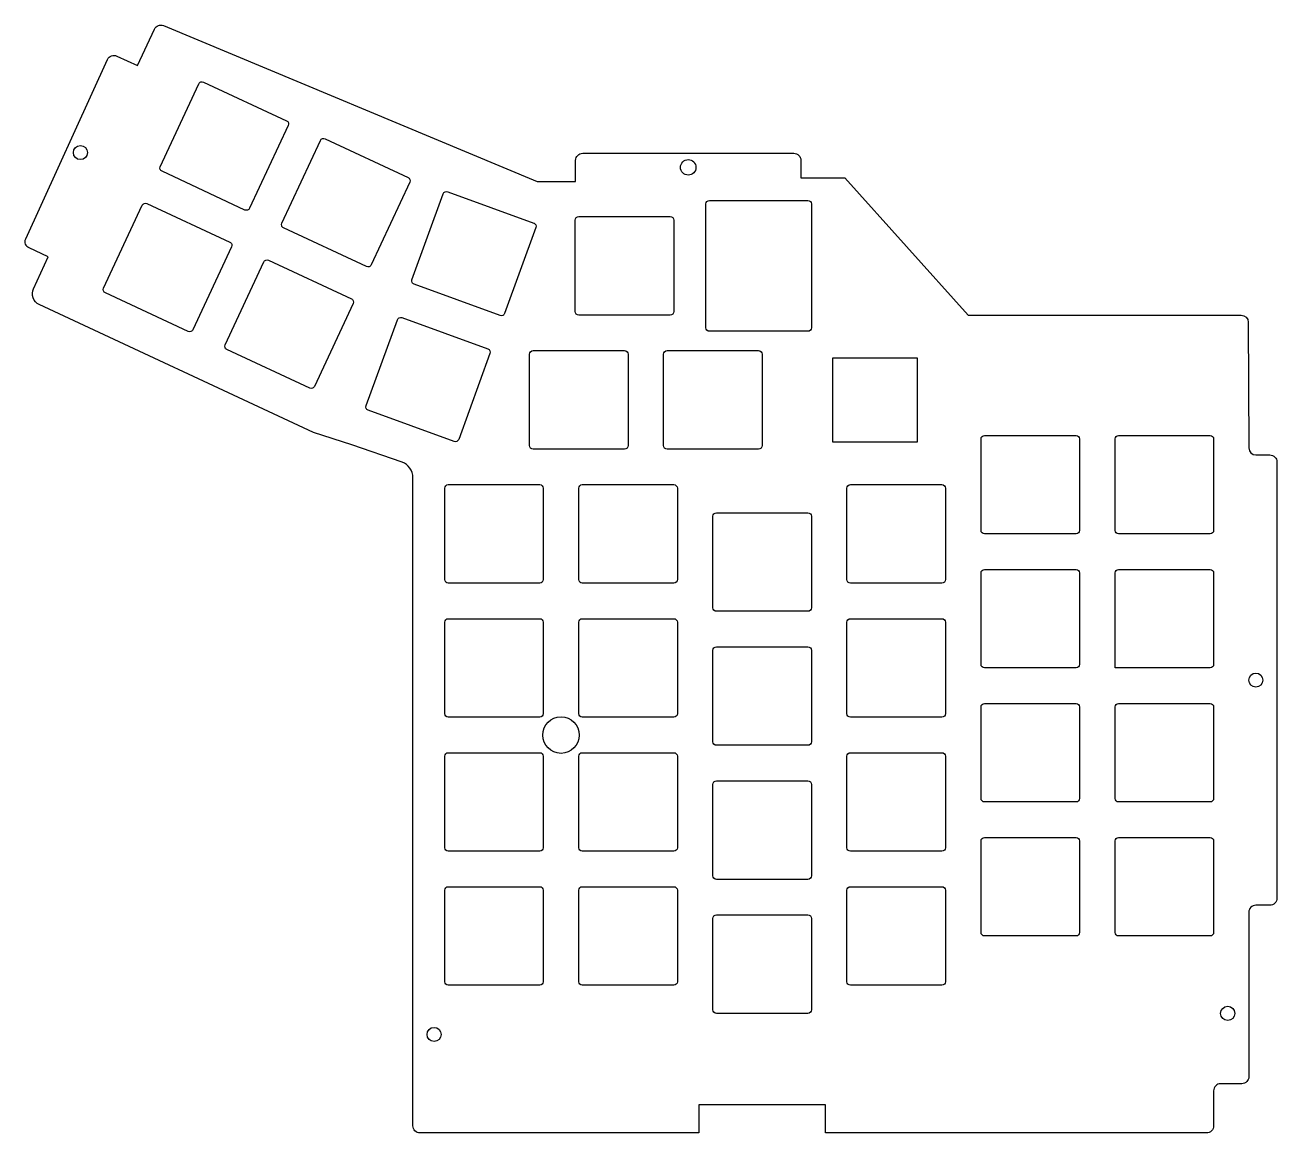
# Model space of a CAD drawing. Header units: millimetres. Extents: x 6 to 184, y -55 to 103.
import ezdxf

# ---------------------------------------------------------------- set-up
doc = ezdxf.new("R2010")
doc.units = ezdxf.units.MM
doc.layers.get('0').update_dxf_attribs({"linetype": 'CONTINUOUS'})

msp = doc.modelspace()

# ---------------------------------------------------------------- linework, layer by layer
for points in [[(61.31, 38.56, 0.319208), (59.76, 40.73), (52.63, 43.21), (47.18, 44.97), (8.22, 63.14, -0.414214), (7.39, 65.4), (9.5, 69.92), (6.77, 71.19, -0.411671), (6.29, 72.51), (17.9, 97.99, -0.41676), (19.23, 98.48), (22.18, 97.11), (24.6, 102.31, -0.40235), (25.89, 102.81), (78.94, 80.65), (84.43, 80.65), (84.43, 83.65, -0.414214), (85.43, 84.65), (115.43, 84.65, -0.414214), (116.43, 83.65), (116.43, 81.14), (122.68, 81.15), (140.19, 61.65), (179, 61.65, -0.412831), (180, 60.65), (180.09, 42.77, 0.412831), (181.09, 41.77), (183.08, 41.77, -0.414214), (184.08, 40.77), (184.08, -21.23, -0.414214), (183.08, -22.23), (181.08, -22.23, 0.414214), (180.08, -23.23), (180.08, -46.6, -0.414214), (179.08, -47.6), (176.08, -47.6, 0.414214), (175.08, -48.6), (175.08, -53.6, -0.414214), (174.08, -54.6), (119.93, -54.6), (119.93, -50.6), (101.93, -50.6), (101.93, -54.6), (62.31, -54.6, -0.414214), (61.31, -53.6)], [(43.6, 88.62), (38.1, 76.84, -0.414214), (37.44, 76.59), (25.66, 82.09, -0.414214), (25.41, 82.75), (30.91, 94.54, -0.414214), (31.57, 94.78), (43.36, 89.28, -0.414214)], [(60.86, 80.57), (55.37, 68.79, -0.414214), (54.7, 68.54), (42.92, 74.04, -0.414214), (42.68, 74.7), (48.17, 86.48, -0.414214), (48.84, 86.73), (60.62, 81.23, -0.414214)], [(78.77, 74.1), (74.33, 61.89, -0.414214), (73.69, 61.59), (61.47, 66.04, -0.414214), (61.17, 66.68), (65.62, 78.89, -0.414214), (66.26, 79.19), (78.47, 74.74, -0.414214)], [(29.39, 59.33), (17.61, 64.82, -0.414214), (17.36, 65.49), (22.86, 77.27, -0.414214), (23.52, 77.51), (35.3, 72.02, -0.414214), (35.55, 71.35), (30.05, 59.57, -0.414214)], [(117.93, 77.45), (117.93, 59.85, -0.414214), (117.43, 59.35), (103.43, 59.35, -0.414214), (102.93, 59.85), (102.93, 77.45, -0.414214), (103.43, 77.95), (117.43, 77.95, -0.414214)], [(98.38, 75.15), (98.38, 62.15, -0.414214), (97.88, 61.65), (84.88, 61.65, -0.414214), (84.38, 62.15), (84.38, 75.15, -0.414214), (84.88, 75.65), (97.88, 75.65, -0.414214)], [(40.79, 69.46), (52.57, 63.97, -0.414214), (52.81, 63.3), (47.32, 51.52, -0.414214), (46.65, 51.28), (34.87, 56.77, -0.414214), (34.63, 57.44), (40.12, 69.22, -0.414214)], [(72.26, 56.2), (67.81, 43.99, -0.414214), (67.17, 43.69), (54.95, 48.13, -0.414214), (54.66, 48.78), (59.1, 60.99, -0.414214), (59.74, 61.29), (71.96, 56.84, -0.414214)], [(78.38, 56.6), (91.38, 56.6, -0.414214), (91.88, 56.1), (91.88, 43.1, -0.414214), (91.38, 42.6), (78.38, 42.6, -0.414214), (77.88, 43.1), (77.88, 56.1, -0.414214)], [(97.43, 56.6), (110.43, 56.6, -0.414214), (110.93, 56.1), (110.93, 43.1, -0.414214), (110.43, 42.6), (97.43, 42.6, -0.414214), (96.93, 43.1), (96.93, 56.1, -0.414214)], [(155.53, 30.55), (142.53, 30.55, -0.414214), (142.03, 31.05), (142.03, 44.05, -0.414214), (142.53, 44.55), (155.53, 44.55, -0.414214), (156.03, 44.05), (156.03, 31.05, -0.414214)], [(161.58, 44.55), (174.58, 44.55, -0.414214), (175.08, 44.05), (175.08, 31.05, -0.414214), (174.58, 30.55), (161.58, 30.55, -0.414214), (161.08, 31.05), (161.08, 44.05, -0.414214)], [(79.83, 37.05), (79.83, 24.05, -0.414214), (79.33, 23.55), (66.33, 23.55, -0.414214), (65.83, 24.05), (65.83, 37.05, -0.414214), (66.33, 37.55), (79.33, 37.55, -0.414214)], [(85.38, 37.55), (98.38, 37.55, -0.414214), (98.88, 37.05), (98.88, 24.05, -0.414214), (98.38, 23.55), (85.38, 23.55, -0.414214), (84.88, 24.05), (84.88, 37.05, -0.414214)], [(136.98, 37.05), (136.98, 24.05, -0.414214), (136.48, 23.55), (123.48, 23.55, -0.414214), (122.98, 24.05), (122.98, 37.05, -0.414214), (123.48, 37.55), (136.48, 37.55, -0.414214)], [(104.43, 33.55), (117.43, 33.55, -0.414214), (117.93, 33.05), (117.93, 20.05, -0.414214), (117.43, 19.55), (104.43, 19.55, -0.414214), (103.93, 20.05), (103.93, 33.05, -0.414214)], [(155.53, 11.5), (142.53, 11.5, -0.414214), (142.03, 12), (142.03, 25, -0.414214), (142.53, 25.5), (155.53, 25.5, -0.414214), (156.03, 25), (156.03, 12, -0.414214)], [(161.58, 25.5), (174.58, 25.5, -0.414214), (175.08, 25), (175.08, 12, -0.414214), (174.58, 11.5), (161.08, 11.5), (161.08, 25, -0.414214)], [(79.83, 18), (79.83, 5, -0.414214), (79.33, 4.5), (66.33, 4.5, -0.414214), (65.83, 5), (65.83, 18, -0.414214), (66.33, 18.5), (79.33, 18.5, -0.414214)], [(85.38, 18.5), (98.38, 18.5, -0.414214), (98.88, 18), (98.88, 5, -0.414214), (98.38, 4.5), (85.38, 4.5, -0.414214), (84.88, 5), (84.88, 18, -0.414214)], [(136.98, 18), (136.98, 5, -0.414214), (136.48, 4.5), (123.48, 4.5, -0.414214), (122.98, 5), (122.98, 18, -0.414214), (123.48, 18.5), (136.48, 18.5, -0.414214)], [(117.43, 0.5), (104.43, 0.5, -0.414214), (103.93, 1), (103.93, 14, -0.414214), (104.43, 14.5), (117.43, 14.5, -0.414214), (117.93, 14), (117.93, 1, -0.414214)], [(142.03, -7.05), (142.03, 5.95, -0.414214), (142.53, 6.45), (155.53, 6.45, -0.414214), (156.03, 5.95), (156.03, -7.05, -0.414214), (155.53, -7.55), (142.53, -7.55, -0.414214)], [(175.08, 5.95), (175.08, -7.05, -0.414214), (174.58, -7.55), (161.58, -7.55, -0.414214), (161.08, -7.05), (161.08, 5.95, -0.414214), (161.58, 6.45), (174.58, 6.45, -0.414214)], [(79.33, -14.55), (66.33, -14.55, -0.414214), (65.83, -14.05), (65.83, -1.05, -0.414214), (66.33, -0.55), (79.33, -0.55, -0.414214), (79.83, -1.05), (79.83, -14.05, -0.414214)], [(98.88, -1.05), (98.88, -14.05, -0.414214), (98.38, -14.55), (85.38, -14.55, -0.414214), (84.88, -14.05), (84.88, -1.05, -0.414214), (85.38, -0.55), (98.38, -0.55, -0.414214)], [(136.98, -1.05), (136.98, -14.05, -0.414214), (136.48, -14.55), (123.48, -14.55, -0.414214), (122.98, -14.05), (122.98, -1.05, -0.414214), (123.48, -0.55), (136.48, -0.55, -0.414214)], [(117.93, -5.05), (117.93, -18.05, -0.414214), (117.43, -18.55), (104.43, -18.55, -0.414214), (103.93, -18.05), (103.93, -5.05, -0.414214), (104.43, -4.55), (117.43, -4.55, -0.414214)], [(142.53, -12.6), (155.53, -12.6, -0.414214), (156.03, -13.1), (156.03, -26.1, -0.414214), (155.53, -26.6), (142.53, -26.6, -0.414214), (142.03, -26.1), (142.03, -13.1, -0.414214)], [(175.08, -13.1), (175.08, -26.1, -0.414214), (174.58, -26.6), (161.58, -26.6, -0.414214), (161.08, -26.1), (161.08, -13.1, -0.414214), (161.58, -12.6), (174.58, -12.6, -0.414214)], [(79.83, -20.1), (79.83, -33.1, -0.414214), (79.33, -33.6), (66.33, -33.6, -0.414214), (65.83, -33.1), (65.83, -20.1, -0.414214), (66.33, -19.6), (79.33, -19.6, -0.414214)], [(85.38, -19.6), (98.38, -19.6, -0.414214), (98.88, -20.1), (98.88, -33.1, -0.414214), (98.38, -33.6), (85.38, -33.6, -0.414214), (84.88, -33.1), (84.88, -20.1, -0.414214)], [(123.48, -19.6), (136.48, -19.6, -0.414214), (136.98, -20.1), (136.98, -33.1, -0.414214), (136.48, -33.6), (123.48, -33.6, -0.414214), (122.98, -33.1), (122.98, -20.1, -0.414214)], [(103.93, -37.1), (103.93, -24.1, -0.414214), (104.43, -23.6), (117.43, -23.6, -0.414214), (117.93, -24.1), (117.93, -37.1, -0.414214), (117.43, -37.6), (104.43, -37.6, -0.414214)]]:
    msp.add_lwpolyline(points, format="xyb", close=True)
msp.add_lwpolyline([(132.98, 55.6), (132.98, 43.6), (120.98, 43.6), (120.98, 55.6)], close=True)
for centre, radius in [((14.06, 84.75), 1), ((100.43, 82.65), 1.1), ((181.08, 9.77), 1), ((82.35, 1.96), 2.6), ((177.08, -37.6), 1), ((64.31, -40.6), 1)]:
    msp.add_circle(centre, radius)

doc.saveas('drawing.dxf')
